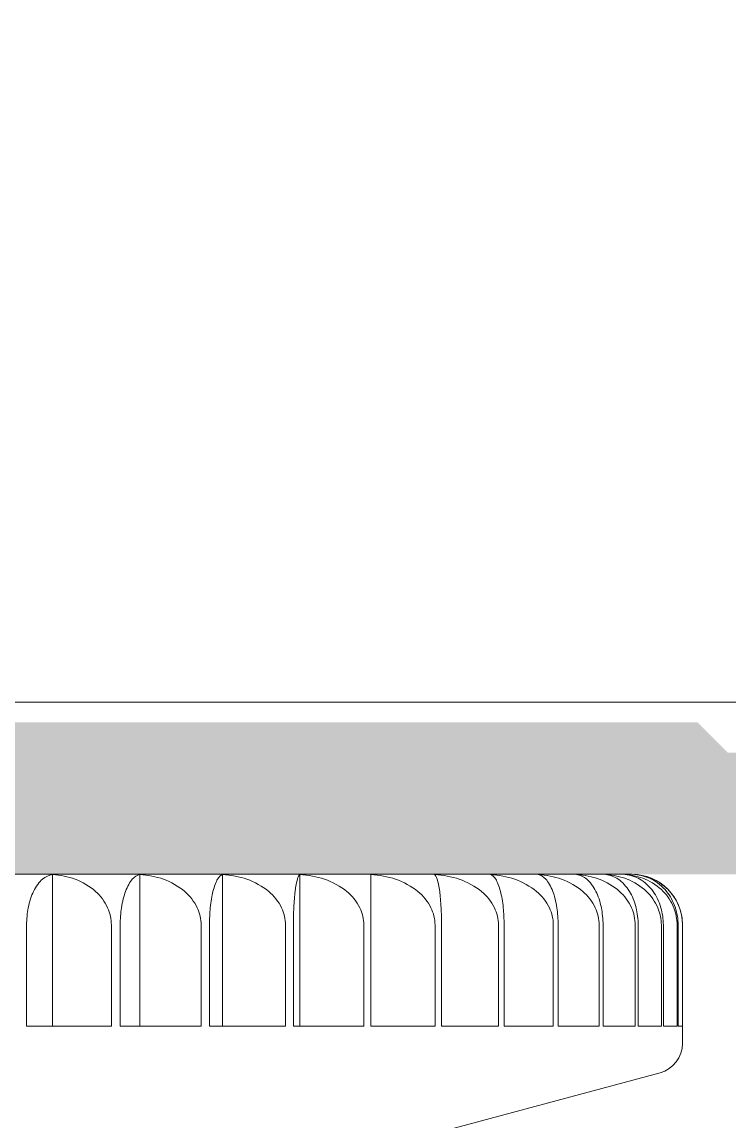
# Model space of a CAD drawing. Header units: millimetres. Extents: x 3069 to 3669, y 1489 to 1908.
# Drawn here: x 3600.84 to 3607.83, y 1774.8 to 1785.66 of the extents above; entities that cross this region are included whole.
import ezdxf

# ---------------------------------------------------------------- set-up
doc = ezdxf.new("R2010")
doc.units = ezdxf.units.MM
doc.set_wipeout_variables(frame=1)
for name, color, linetype, lineweight in [('Detalles-Accesorios', 1, 'Continuous', 13), ('Perfil-Detalles', 7, 'Continuous', 25), ('Sombreado-Muro', 30, 'Continuous', 18), ('Sombreado-Perfil dettalles', 7, 'Continuous', 0)]:
    doc.layers.add(name, color=color, linetype=linetype, lineweight=lineweight)

# ---------------------------------------------------------------- blocks, each defined once
blk = doc.blocks.new('*U48')
blk.add_wipeout([(-9.698, -9.025), (-9.543, -9.362), (-9.2, -9.5), (-8.03, -9.5), (-7.848, -9.438), (-7.74, -9.278), (-6.968, -6.4), (-5.152, -6.4), (-4.999, -6.183), (-4.773, -5.4), (-4.022, -5.4), (-3.818, -6.102), (-3.656, -6.405), (-3, -6.4), (-3, -9.2), (-2.912, -9.412), (-2.7, -9.5), (-0.3, -9.5), (-0.088, -9.412), (0, -9.2), (0, -7.473), (2.061, -7.473), (2.255, -8.197), (2.375, -8.366), (2.576, -8.417), (6.5, -8), (11.7, -8), (11.912, -7.912), (12, -7.7), (12, 7.7), (11.912, 7.912), (11.7, 8), (6.5, 8), (2.576, 8.417), (2.375, 8.366), (2.255, 8.197), (2.061, 7.473), (0, 7.473), (0, 9.2), (-0.088, 9.412), (-0.3, 9.5), (-2.7, 9.5), (-2.912, 9.412), (-3, 9.2), (-3, 5.4), (-3.023, 5.4), (-3.227, 6.102), (-3.398, 6.4), (-5.398, 6.4), (-5.568, 6.106), (-5.772, 5.4), (-6.523, 5.4), (-6.727, 6.102), (-6.898, 6.4), (-6.968, 6.4), (-7.74, 9.278), (-7.848, 9.438), (-8.03, 9.5), (-9.2, 9.5), (-9.542, 9.364), (-9.7, 9)])
for p, q in [((-9.2, 9.5), (-8.2, 9.5)), ((-8.03, 9.5), (-9.2, 9.5)), ((-8.2, 9.457), (-9.2, 9.457)), ((-8.2, 9.457), (-8.2, 9.5)), ((-9.2, 9.447), (-8.2, 9.447)), ((-8.2, 9.311), (-8.2, 9.447)), ((-8.2, 9.311), (-9.2, 9.311)), ((-9.2, 9.291), (-8.2, 9.291)), ((-8.2, 9.062), (-8.2, 9.291)), ((-6.968, 6.4), (-7.74, 9.278)), ((-8.2, 9.062), (-9.2, 9.062)), ((-9.2, 9.033), (-8.2, 9.033)), ((-8.2, 8.715), (-8.2, 9.033)), ((-9.7, -9), (-9.7, 9)), ((-8.2, 8.715), (-9.2, 8.715)), ((-9.2, 8.676), (-8.2, 8.676)), ((-8.2, 8.272), (-8.2, 8.676)), ((-8.2, 8.272), (-9.2, 8.272)), ((-9.2, 8.224), (-8.2, 8.224)), ((-8.2, 7.738), (-8.2, 8.224)), ((-8.2, 7.738), (-9.2, 7.738)), ((-9.2, 7.682), (-8.2, 7.682)), ((-8.2, 7.12), (-8.2, 7.682)), ((-8.2, 7.12), (-9.2, 7.12)), ((-9.2, 7.056), (-8.2, 7.056)), ((-8.2, 6.423), (-8.2, 7.056)), ((-8.2, 6.423), (-9.2, 6.423)), ((-9.2, 6.353), (-8.2, 6.353)), ((-8.2, 5.657), (-8.2, 6.353)), ((-9.698, 5.72), (-8.2, 5.72)), ((-8.2, 5.657), (-9.2, 5.657)), ((-9.2, 5.579), (-8.2, 5.579)), ((-8.2, 4.828), (-8.2, 5.579)), ((-9.698, 4.957), (-8.2, 4.957)), ((-8.2, 4.828), (-9.2, 4.828)), ((-9.2, 4.745), (-8.2, 4.745)), ((-8.2, 3.946), (-8.2, 4.745)), ((-9.698, 4.14), (-8.2, 4.14)), ((-8.2, 3.946), (-9.2, 3.946)), ((-9.2, 3.859), (-8.2, 3.859)), ((-8.2, 3.021), (-8.2, 3.859)), ((-9.698, 3.277), (-8.2, 3.277)), ((-8.2, 3.021), (-9.2, 3.021))]:
    blk.add_line(p, q)
for centre, radius, start, end in [((-9.2, 9), 0.5, 90, 180), ((-8.03, 9.2), 0.3, 15.0184, 90)]:
    blk.add_arc(centre, radius, start, end)
for points, knots in [([(-9.698, 9.03), (-9.694, 9.09), (-9.677, 9.156), (-9.626, 9.266), (-9.581, 9.329), (-9.489, 9.412), (-9.429, 9.449), (-9.32, 9.488), (-9.256, 9.5), (-9.2, 9.5)], [-0.083494, -0.083494, -0.083494, -0.083494, -0.06013509, -0.06013509, -0.03624355, -0.03624355, -0.01667516, -0.01667516, 0, 0, 0, 0]), ([(-9.2, 9.457), (-9.256, 9.457), (-9.32, 9.446), (-9.429, 9.41), (-9.489, 9.377), (-9.581, 9.302), (-9.626, 9.245), (-9.677, 9.145), (-9.694, 9.085), (-9.698, 9.03)], [0, 0, 0, 0, 0.01667516, 0.01667516, 0.03624355, 0.03624355, 0.06013509, 0.06013509, 0.083494, 0.083494, 0.083494, 0.083494]), ([(-9.698, 8.935), (-9.694, 9.001), (-9.677, 9.073), (-9.626, 9.193), (-9.581, 9.261), (-9.489, 9.351), (-9.429, 9.392), (-9.32, 9.435), (-9.256, 9.447), (-9.2, 9.447)], [-0.083494, -0.083494, -0.083494, -0.083494, -0.06013509, -0.06013509, -0.03624355, -0.03624355, -0.01667516, -0.01667516, 0, 0, 0, 0]), ([(-9.2, 9.311), (-9.256, 9.311), (-9.32, 9.301), (-9.429, 9.27), (-9.489, 9.24), (-9.581, 9.174), (-9.626, 9.124), (-9.677, 9.036), (-9.694, 8.984), (-9.698, 8.935)], [0, 0, 0, 0, 0.01667516, 0.01667516, 0.03624355, 0.03624355, 0.06013509, 0.06013509, 0.083494, 0.083494, 0.083494, 0.083494]), ([(-9.698, 8.742), (-9.694, 8.813), (-9.677, 8.89), (-9.626, 9.019), (-9.581, 9.092), (-9.489, 9.188), (-9.429, 9.231), (-9.32, 9.277), (-9.256, 9.291), (-9.2, 9.291)], [-0.083494, -0.083494, -0.083494, -0.083494, -0.06013509, -0.06013509, -0.03624355, -0.03624355, -0.01667516, -0.01667516, 0, 0, 0, 0]), ([(-9.2, 9.062), (-9.256, 9.062), (-9.32, 9.054), (-9.429, 9.028), (-9.489, 9.002), (-9.581, 8.946), (-9.626, 8.904), (-9.677, 8.828), (-9.694, 8.784), (-9.698, 8.742)], [0, 0, 0, 0, 0.01667516, 0.01667516, 0.03624355, 0.03624355, 0.06013509, 0.06013509, 0.083494, 0.083494, 0.083494, 0.083494]), ([(-9.698, 8.454), (-9.694, 8.529), (-9.677, 8.61), (-9.626, 8.746), (-9.581, 8.823), (-9.489, 8.924), (-9.429, 8.97), (-9.32, 9.019), (-9.256, 9.033), (-9.2, 9.033)], [-0.083494, -0.083494, -0.083494, -0.083494, -0.06013509, -0.06013509, -0.03624355, -0.03624355, -0.01667516, -0.01667516, 0, 0, 0, 0]), ([(-9.2, 8.715), (-9.256, 8.715), (-9.32, 8.708), (-9.429, 8.687), (-9.489, 8.666), (-9.581, 8.62), (-9.626, 8.585), (-9.677, 8.524), (-9.694, 8.488), (-9.698, 8.454)], [0, 0, 0, 0, 0.01667516, 0.01667516, 0.03624355, 0.03624355, 0.06013509, 0.06013509, 0.083494, 0.083494, 0.083494, 0.083494]), ([(-9.698, 8.073), (-9.694, 8.151), (-9.677, 8.235), (-9.626, 8.377), (-9.581, 8.457), (-9.489, 8.563), (-9.429, 8.611), (-9.32, 8.661), (-9.256, 8.676), (-9.2, 8.676)], [-0.083494, -0.083494, -0.083494, -0.083494, -0.06013509, -0.06013509, -0.03624355, -0.03624355, -0.01667516, -0.01667516, 0, 0, 0, 0]), ([(-9.2, 8.272), (-9.256, 8.272), (-9.32, 8.267), (-9.429, 8.25), (-9.489, 8.235), (-9.581, 8.2), (-9.626, 8.173), (-9.677, 8.126), (-9.694, 8.099), (-9.698, 8.073)], [0, 0, 0, 0, 0.01667516, 0.01667516, 0.03624355, 0.03624355, 0.06013509, 0.06013509, 0.083494, 0.083494, 0.083494, 0.083494]), ([(-9.698, 7.603), (-9.694, 7.684), (-9.677, 7.77), (-9.626, 7.916), (-9.581, 7.999), (-9.489, 8.108), (-9.429, 8.157), (-9.32, 8.209), (-9.256, 8.224), (-9.2, 8.224)], [-0.083494, -0.083494, -0.083494, -0.083494, -0.06013509, -0.06013509, -0.03624355, -0.03624355, -0.01667516, -0.01667516, 0, 0, 0, 0]), ([(-9.2, 7.738), (-9.256, 7.738), (-9.32, 7.735), (-9.429, 7.724), (-9.489, 7.713), (-9.581, 7.689), (-9.626, 7.671), (-9.677, 7.64), (-9.694, 7.621), (-9.698, 7.603)], [0, 0, 0, 0, 0.01667516, 0.01667516, 0.03624355, 0.03624355, 0.06013509, 0.06013509, 0.083494, 0.083494, 0.083494, 0.083494]), ([(-9.698, 7.051), (-9.694, 7.132), (-9.677, 7.221), (-9.626, 7.369), (-9.581, 7.453), (-9.489, 7.564), (-9.429, 7.614), (-9.32, 7.666), (-9.256, 7.682), (-9.2, 7.682)], [-0.083494, -0.083494, -0.083494, -0.083494, -0.06013509, -0.06013509, -0.03624355, -0.03624355, -0.01667516, -0.01667516, 0, 0, 0, 0]), ([(-9.2, 7.12), (-9.256, 7.12), (-9.32, 7.118), (-9.429, 7.112), (-9.489, 7.107), (-9.581, 7.095), (-9.626, 7.085), (-9.677, 7.069), (-9.694, 7.06), (-9.698, 7.051)], [0, 0, 0, 0, 0.01667516, 0.01667516, 0.03624355, 0.03624355, 0.06013509, 0.06013509, 0.083494, 0.083494, 0.083494, 0.083494]), ([(-9.698, 6.421), (-9.694, 6.503), (-9.677, 6.592), (-9.626, 6.741), (-9.581, 6.825), (-9.489, 6.937), (-9.429, 6.987), (-9.32, 7.04), (-9.256, 7.056), (-9.2, 7.056)], [-0.083494, -0.083494, -0.083494, -0.083494, -0.06013509, -0.06013509, -0.03624355, -0.03624355, -0.01667516, -0.01667516, 0, 0, 0, 0]), ([(-9.2, 6.423), (-9.256, 6.423), (-9.32, 6.423), (-9.429, 6.423), (-9.489, 6.423), (-9.581, 6.422), (-9.626, 6.422), (-9.677, 6.421), (-9.694, 6.421), (-9.698, 6.421)], [0, 0, 0, 0, 0.01667516, 0.01667516, 0.03624355, 0.03624355, 0.06013509, 0.06013509, 0.083494, 0.083494, 0.083494, 0.083494]), ([(-9.698, 5.72), (-9.694, 5.802), (-9.677, 5.89), (-9.626, 6.039), (-9.581, 6.123), (-9.489, 6.234), (-9.429, 6.284), (-9.32, 6.337), (-9.256, 6.353), (-9.2, 6.353)], [-0.083494, -0.083494, -0.083494, -0.083494, -0.06013509, -0.06013509, -0.03624355, -0.03624355, -0.01667516, -0.01667516, 0, 0, 0, 0]), ([(-9.2, 5.657), (-9.256, 5.657), (-9.32, 5.658), (-9.429, 5.664), (-9.489, 5.669), (-9.581, 5.68), (-9.626, 5.688), (-9.677, 5.703), (-9.694, 5.712), (-9.698, 5.72)], [0, 0, 0, 0, 0.01667516, 0.01667516, 0.03624355, 0.03624355, 0.06013509, 0.06013509, 0.083494, 0.083494, 0.083494, 0.083494]), ([(-9.698, 4.957), (-9.694, 5.038), (-9.677, 5.125), (-9.626, 5.271), (-9.581, 5.353), (-9.489, 5.462), (-9.429, 5.512), (-9.32, 5.564), (-9.256, 5.579), (-9.2, 5.579)], [-0.083494, -0.083494, -0.083494, -0.083494, -0.06013509, -0.06013509, -0.03624355, -0.03624355, -0.01667516, -0.01667516, 0, 0, 0, 0]), ([(-9.2, 4.828), (-9.256, 4.828), (-9.32, 4.831), (-9.429, 4.842), (-9.489, 4.852), (-9.581, 4.875), (-9.626, 4.892), (-9.677, 4.922), (-9.694, 4.94), (-9.698, 4.957)], [0, 0, 0, 0, 0.01667516, 0.01667516, 0.03624355, 0.03624355, 0.06013509, 0.06013509, 0.083494, 0.083494, 0.083494, 0.083494]), ([(-9.698, 4.14), (-9.694, 4.218), (-9.677, 4.303), (-9.626, 4.445), (-9.581, 4.525), (-9.489, 4.631), (-9.429, 4.679), (-9.32, 4.73), (-9.256, 4.745), (-9.2, 4.745)], [-0.083494, -0.083494, -0.083494, -0.083494, -0.06013509, -0.06013509, -0.03624355, -0.03624355, -0.01667516, -0.01667516, 0, 0, 0, 0]), ([(-9.2, 3.946), (-9.256, 3.946), (-9.32, 3.951), (-9.429, 3.967), (-9.489, 3.983), (-9.581, 4.017), (-9.626, 4.042), (-9.677, 4.088), (-9.694, 4.115), (-9.698, 4.14)], [0, 0, 0, 0, 0.01667516, 0.01667516, 0.03624355, 0.03624355, 0.06013509, 0.06013509, 0.083494, 0.083494, 0.083494, 0.083494]), ([(-9.698, 3.277), (-9.694, 3.352), (-9.677, 3.434), (-9.626, 3.57), (-9.581, 3.647), (-9.489, 3.75), (-9.429, 3.796), (-9.32, 3.844), (-9.256, 3.859), (-9.2, 3.859)], [-0.083494, -0.083494, -0.083494, -0.083494, -0.06013509, -0.06013509, -0.03624355, -0.03624355, -0.01667516, -0.01667516, 0, 0, 0, 0]), ([(-9.2, 3.021), (-9.256, 3.021), (-9.32, 3.028), (-9.429, 3.049), (-9.489, 3.069), (-9.581, 3.114), (-9.626, 3.148), (-9.677, 3.208), (-9.694, 3.244), (-9.698, 3.277)], [0, 0, 0, 0, 0.01667516, 0.01667516, 0.03624355, 0.03624355, 0.06013509, 0.06013509, 0.083494, 0.083494, 0.083494, 0.083494])]:
    blk.add_open_spline(points, degree=3, knots=knots)
blk = doc.blocks.new('*U49')
blk.add_wipeout([(-5.792, -0.15), (0.35, -0.15), (0.35, 1.11), (1.35, 1.11), (5.5, -0.501), (5.5, -1.89), (2.26, -4.4), (2.26, -44.5), (5.5, -44.5), (5.5, -45.399), (1.35, -47.01), (0.35, -47.01), (0.35, -45.7), (-0.99, -45.7), (-0.99, -44.5), (0.76, -44.5), (0.76, -4.4), (-2.24, -1.4), (-5.963, -1.4), (-6.4, -1.299), (-6.749, -1.017), (-10.273, 3.472), (-10.371, 3.622), (-10.44, 3.788), (-10.736, 4.726), (-10.7, 4.982), (-10.478, 5.115), (-8.593, 5.29), (-8.272, 5.051), (-8.475, 4.705), (-9.39, 4.417), (-9.52, 4.287), (-9.489, 4.106), (-6.592, 0.249), (-6.239, -0.045)])
blk = doc.blocks.new('*U42')
blk.add_line((0, 17.5), (0, -17.5))
blk = doc.blocks.new('450_d')
at = {"layer": 'Sombreado-Perfil dettalles'}
h = blk.add_hatch(color=256, dxfattribs=at)
edge = h.paths.add_edge_path(flags=16)
edge.add_line((-36.2, -1.2), (-31.7, -1.2))
edge.add_line((-31.7, -1.2), (-31.4, -1.5))
edge.add_line((-31.4, -1.5), (-7.9, -1.5))
edge.add_line((-7.9, -1.5), (-7.6, -1.2))
edge.add_line((-7.6, -1.2), (-1.7, -1.2))
edge.add_arc((-1.7, -1.7), 0.5, 0, 90, ccw=False)
edge.add_line((-1.2, -1.7), (-1.2, -13.2))
edge.add_arc((-1.7, -13.2), 0.5, -90, 0, ccw=False)
edge.add_line((-1.7, -13.7), (-36.2, -13.7))
edge.add_arc((-36.2, -13.2), 0.5, 180, 270, ccw=False)
edge.add_line((-36.7, -13.2), (-36.7, -1.7))
edge.add_arc((-36.2, -1.7), 0.5, 90, 180, ccw=False)
edge = h.paths.add_edge_path()
edge.add_arc((-0.5, -0.5), 0.5, 0, 90)
edge.add_line((-0.5, 0), (-50.5, 0))
edge.add_arc((-50.5, -0.5), 0.5, 90, 180)
edge.add_line((-51, -0.5), (-51, -1.1))
edge.add_arc((-51.5, -1.1), 0.5, -90, 0, ccw=False)
edge.add_line((-51.5, -1.6), (-52, -1.6))
edge.add_arc((-52, -2.1), 0.5, 90, 180)
edge.add_arc((-52, -2.1), 0.5, 180, 270)
edge.add_line((-52, -2.6), (-51.5, -2.6))
edge.add_arc((-51.5, -3.1), 0.5, 0, 90, ccw=False)
edge.add_line((-51, -3.1), (-51, -6))
edge.add_arc((-51.5, -6), 0.5, -90, 0, ccw=False)
edge.add_line((-51.5, -6.5), (-51.771, -6.5))
edge.add_arc((-51.771, -6.8), 0.3, 90, 225)
edge.add_line((-51.984, -7.012), (-51.146, -7.849))
edge.add_arc((-51.5, -8.203), 0.5, 0, 45, ccw=False)
edge.add_line((-51, -8.203), (-51, -11.8))
edge.add_arc((-51.5, -11.8), 0.5, -90, 0, ccw=False)
edge.add_line((-51.5, -12.3), (-52, -12.3))
edge.add_arc((-52, -12.8), 0.5, 90, 180)
edge.add_arc((-52, -12.8), 0.5, 180, 270)
edge.add_line((-52, -13.3), (-51.5, -13.3))
edge.add_arc((-51.5, -13.8), 0.5, 0, 90, ccw=False)
edge.add_line((-51, -13.8), (-51, -14.6))
edge.add_arc((-50.7, -14.6), 0.3, 180, 270)
edge.add_line((-50.7, -14.9), (-47.9, -14.9))
edge.add_arc((-47.9, -14.4), 0.5, 270, 450)
edge.add_line((-47.9, -13.9), (-49.4, -13.9))
edge.add_arc((-49.4, -13.4), 0.5, 180, 270, ccw=False)
edge.add_line((-49.9, -13.4), (-49.9, -1.6))
edge.add_arc((-49.4, -1.6), 0.5, 90, 180, ccw=False)
edge.add_line((-49.4, -1.1), (-38.4, -1.1))
edge.add_arc((-38.4, -1.6), 0.5, 0, 90, ccw=False)
edge.add_line((-37.9, -1.6), (-37.9, -13.4))
edge.add_arc((-38.4, -13.4), 0.5, -90, 0, ccw=False)
edge.add_line((-38.4, -13.9), (-39.9, -13.9))
edge.add_arc((-39.9, -14.4), 0.5, 90, 270)
edge.add_line((-39.9, -14.9), (-0.5, -14.9))
edge.add_arc((-0.5, -14.4), 0.5, 270, 360)
edge.add_line((0, -14.4), (0, -0.5))

msp = doc.modelspace()

# ---------------------------------------------------------------- block references
at = {"layer": 'Detalles-Accesorios', "rotation": 270}
msp.add_blockref('*U48', (3597.867, 1767.546), dxfattribs=at)

# ---------------------------------------------------------------- next in the draw order: block references
msp.add_blockref('*U49', (3617.316, 1773.046), dxfattribs=at)

# ---------------------------------------------------------------- next in the draw order: hatches: boundary and pattern name
at = {"layer": 'Sombreado-Muro'}
h = msp.add_hatch(dxfattribs=at)
h.set_pattern_fill('AR-CONC', color=256, scale=0.05, angle=45, style=0)
h.set_pattern_definition([(95, (4270.848, 2943.644), (7.004733, 5.87767), [0.9525, -10.4775]), (40, (4270.848, 2943.644), (-8.00092, 5.508836), [0.762, -8.38203]), (145.45144, (4271.432, 2944.134), (-0.99619, 11.386505), [0.8095, -8.90451]), (91.1842, (4269.052, 2945.44), (11.07051, 8.09767), [1.42875, -15.71625]), (141.6356, (4269.975, 2946.115), (-0.35433, 17.14134), [1.21425, -13.35678]), (36.1842, (4269.052, 2945.44), (-0.35433, 17.14134), [1.143, -12.57299]), (66, (4270.399, 2945.889), (8.976, 1.744757), [0.9525, -10.4775]), (11, (4270.399, 2945.889), (-4.326996, 8.69706), [0.762, -8.382]), (116.45144, (4271.147, 2946.035), (4.649, 10.441817), [0.8095, -8.904497]), (82.5, (4270.848, 2943.644), (-2.8802735, 3.098671), [0, -8.2804, 0, -8.509, 0, -8.41375]), (52.5, (4270.848, 2943.644), (-1.179486, 5.90435), [0, -4.8514, 0, -8.0899, 0, -3.20675]), (12.5, (4268.8455, 2941.6415), (4.996393, 4.59131), [0, -3.175, 0, -9.906, 0, -13.1445]), (2.5, (4267.9475, 2940.7435), (4.338195, 6.13612), [0, -4.1275, 0, -6.5786, 0, -9.3345])])
h.paths.add_polyline_path([(3547.416, 1814.846), (3547.416, 1809.346), (3552.916, 1809.346), (3552.916, 1803.846), (3558.416, 1803.846), (3558.416, 1798.346), (3563.916, 1798.346), (3563.916, 1792.846), (3568.316, 1792.846), (3568.016, 1791.646, 0.414214), (3567.516, 1792.146), (3564.716, 1792.146, 0.414214), (3564.416, 1791.846), (3564.416, 1791.046, -0.731606), (3563.639, 1790.493, 0.557537), (3562.916, 1790.046, 0.414214), (3563.416, 1789.546), (3563.916, 1789.546, -0.414214), (3564.416, 1789.046), (3564.416, 1785.449, -0.198912), (3564.269, 1785.095), (3563.432, 1784.258, 0.668179), (3563.644, 1783.746), (3563.916, 1783.746, -0.414214), (3564.416, 1783.246), (3564.416, 1780.346, -0.731606), (3563.639, 1779.793, 0.557537), (3562.916, 1779.346, 0.414214), (3563.416, 1778.846), (3563.916, 1778.846, -0.414214), (3564.416, 1778.346), (3564.416, 1777.746, 0.414214), (3564.916, 1777.246), (3534.916, 1777.246), (3534.916, 1827.246), (3615.416, 1827.246), (3615.416, 1791.646, 0.414214), (3614.916, 1792.146), (3575.516, 1792.146, 1), (3575.516, 1791.146), (3577.016, 1791.146, -0.414214), (3577.516, 1790.646), (3577.516, 1778.846, -0.414214), (3577.016, 1778.346), (3566.016, 1778.346, -0.414214), (3565.516, 1778.846), (3565.516, 1790.646, -0.414214), (3566.016, 1791.146), (3567.516, 1791.146, 0.414214), (3568.016, 1791.646), (3568.316, 1789.346), (3566.916, 1789.346), (3566.916, 1790.246), (3565.916, 1790.246), (3565.916, 1779.246), (3567.316, 1779.246), (3567.316, 1787.946), (3575.516, 1787.946), (3575.516, 1790.246), (3574.516, 1790.246), (3574.516, 1789.346), (3569.416, 1789.346), (3569.416, 1793.946), (3565.016, 1793.946), (3565.016, 1799.446), (3559.516, 1799.446), (3559.516, 1804.946), (3554.016, 1804.946), (3554.016, 1810.446), (3548.516, 1810.446), (3548.516, 1815.946), (3543.016, 1815.946), (3543.016, 1821.446), (3537.516, 1821.446), (3537.516, 1820.346), (3541.916, 1820.346), (3541.916, 1814.846)])

# ---------------------------------------------------------------- next in the draw order: block references
at = {"layer": 'Detalles-Accesorios', "xscale": -1, "rotation": 90}
msp.add_blockref('*U42', (3596.466, 1778.946), dxfattribs=at)
at = {"layer": 'Perfil-Detalles', "xscale": -1, "rotation": 180}
msp.add_blockref('450_d', (3615.416, 1777.246), dxfattribs=at)

doc.saveas('drawing.dxf')
